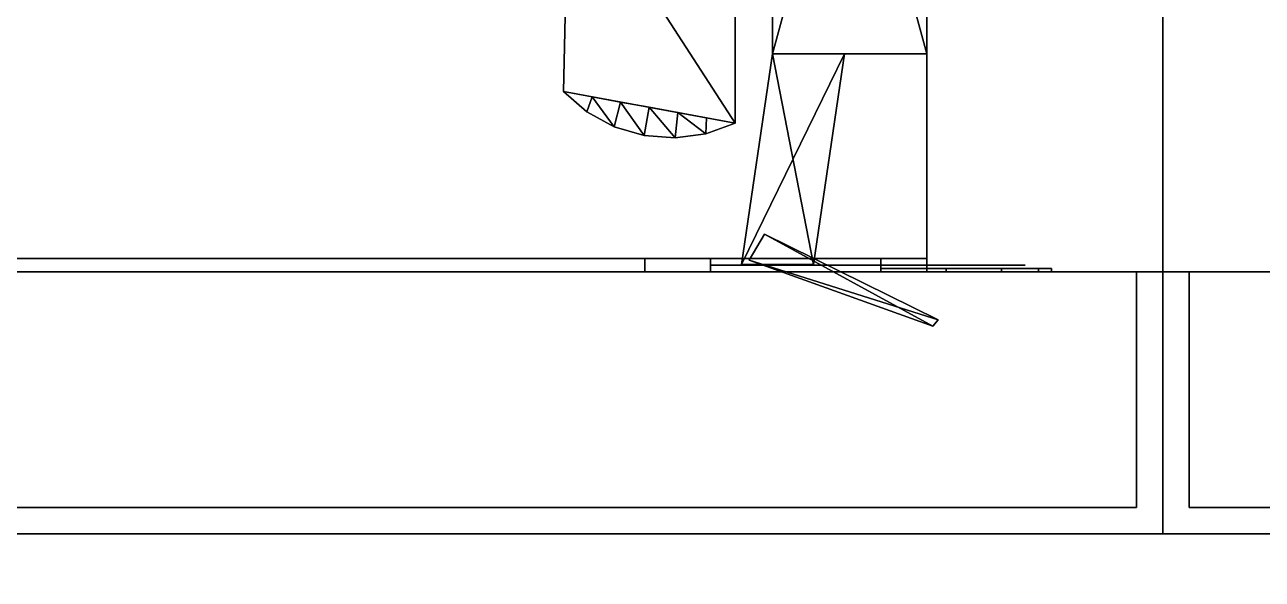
# Model space of a CAD drawing. Extents: x 0 to 3903, y -1756 to 0.
# Drawn here: x 2318.2 to 2412.6, y -741.5 to -699.2 of the extents above; entities that cross this region are included whole.
import ezdxf

# ---------------------------------------------------------------- set-up
doc = ezdxf.new("R2010")
doc.units = 0
for name, color, linetype in [('LAYER0', 7, 'CONTINUOUS'), ('LAYER1', 7, 'CONTINUOUS'), ('LAYER107', 7, 'CONTINUOUS'), ('LAYER108', 7, 'CONTINUOUS'), ('LAYER116', 253, 'CONTINUOUS'), ('LAYER117', 253, 'CONTINUOUS'), ('LAYER118', 28, 'CONTINUOUS'), ('LAYER119', 253, 'CONTINUOUS'), ('LAYER120', 253, 'CONTINUOUS'), ('LAYER121', 28, 'CONTINUOUS'), ('LAYER122', 8, 'CONTINUOUS'), ('LAYER145', 35, 'CONTINUOUS'), ('LAYER146', 35, 'CONTINUOUS'), ('LAYER148', 35, 'CONTINUOUS'), ('LAYER58', 7, 'CONTINUOUS'), ('LAYER81', 8, 'CONTINUOUS'), ('LAYER90', 7, 'CONTINUOUS')]:
    doc.layers.add(name, color=color, linetype=linetype)

msp = doc.modelspace()

# ---------------------------------------------------------------- linework, layer by layer
at = {"layer": 'LAYER0', "invisible_edges": 1}
for points in [[(3902.994, -18.002), (0.0042, -1756.002), (0.0042, -18.002), (3902.994, -18.002)], [(0.0042, -1756.002), (3902.994, -18.002), (3902.994, -1756.002), (0.0042, -1756.002)], [(3902.994, -1756.002, 5), (0.0042, -18.002, 5), (0.0042, -1756.002, 5), (3902.994, -1756.002, 5)], [(0.0042, -18.002, 5), (3902.994, -1756.002, 5), (3902.994, -18.002, 5), (0.0042, -18.002, 5)]]:
    msp.add_3dface(points, dxfattribs=at)
at = {"layer": 'LAYER107', "invisible_edges": 1}
for points in [[(2387, -168, 205.5), (1683, -718, 205.5), (1683, -168, 205.5), (2387, -168, 205.5)], [(1683, -718, 205.5), (2387, -168, 205.5), (2387, -718, 205.5), (1683, -718, 205.5)], [(2387, -718, 223.5), (1683, -168, 223.5), (1683, -718, 223.5), (2387, -718, 223.5)], [(1683, -168, 223.5), (2387, -718, 223.5), (2387, -168, 223.5), (1683, -168, 223.5)], [(2387, -168, 205.5), (2387, -718, 223.5), (2387, -718, 205.5), (2387, -168, 205.5)], [(2387, -718, 223.5), (2387, -168, 205.5), (2387, -168, 223.5), (2387, -718, 223.5)], [(2387, -718, 223.5), (1683, -718, 205.5), (2387, -718, 205.5), (2387, -718, 223.5)], [(1683, -718, 205.5), (2387, -718, 223.5), (1683, -718, 223.5), (1683, -718, 205.5)]]:
    msp.add_3dface(points, dxfattribs=at)
at = {"layer": 'LAYER108', "invisible_edges": 1}
for points in [[(2387, -637, 866), (1683, -717, 866), (1683, -637, 866), (2387, -637, 866)], [(1683, -717, 866), (2387, -637, 866), (2387, -717, 866), (1683, -717, 866)], [(2387, -717, 884), (1683, -637, 884), (1683, -717, 884), (2387, -717, 884)], [(1683, -637, 884), (2387, -717, 884), (2387, -637, 884), (1683, -637, 884)], [(2387, -637, 866), (2387, -717, 884), (2387, -717, 866), (2387, -637, 866)], [(2387, -717, 884), (2387, -637, 866), (2387, -637, 884), (2387, -717, 884)], [(2387, -717, 884), (1683, -717, 866), (2387, -717, 866), (2387, -717, 884)], [(1683, -717, 866), (2387, -717, 884), (1683, -717, 884), (1683, -717, 866)]]:
    msp.add_3dface(points, dxfattribs=at)
at = {"layer": 'LAYER116'}
for points in [[(2359.666, -687.011, 314.2), (2359.275, -704.2454, 314.2), (2372.375, -706.666, 314.2), (2359.666, -687.011, 314.2)], [(2359.275, -704.2454, 300.8), (2359.275, -704.2454, 314.2), (2359.666, -687.011, 314.2), (2359.275, -704.2454, 300.8)], [(2359.275, -704.2454, 300.8), (2359.666, -687.011, 314.2), (2359.666, -687.011, 300.8), (2359.275, -704.2454, 300.8)], [(2359.275, -704.2454, 300.8), (2359.666, -687.011, 300.8), (2372.375, -706.666, 300.8), (2359.275, -704.2454, 300.8)], [(2359.666, -687.011, 314.2), (2372.375, -706.666, 314.2), (2372.375, -687.011, 314.2), (2359.666, -687.011, 314.2)], [(2372.375, -706.666, 300.8), (2359.666, -687.011, 300.8), (2372.375, -687.011, 300.8), (2372.375, -706.666, 300.8)], [(2372.375, -706.666, 300.8), (2372.375, -687.011, 300.8), (2372.375, -706.666, 314.2), (2372.375, -706.666, 300.8)], [(2372.375, -706.666, 314.2), (2372.375, -687.011, 300.8), (2372.375, -687.011, 314.2), (2372.375, -706.666, 314.2)], [(2361.07, -705.7974, 300.8), (2361.07, -705.7974, 314.2), (2359.275, -704.2454, 314.2), (2361.07, -705.7974, 300.8)], [(2361.07, -705.7974, 300.8), (2359.275, -704.2454, 314.2), (2359.275, -704.2454, 300.8), (2361.07, -705.7974, 300.8)], [(2361.07, -705.7974, 314.2), (2361.458, -704.6487, 314.2), (2359.275, -704.2454, 314.2), (2361.07, -705.7974, 314.2)], [(2361.458, -704.6487, 300.8), (2361.07, -705.7974, 300.8), (2359.275, -704.2454, 300.8), (2361.458, -704.6487, 300.8)], [(2363.152, -706.937, 314.2), (2361.458, -704.6487, 314.2), (2361.07, -705.7974, 314.2), (2363.152, -706.937, 314.2)], [(2361.458, -704.6487, 300.8), (2363.152, -706.937, 300.8), (2361.07, -705.7974, 300.8), (2361.458, -704.6487, 300.8)], [(2363.152, -706.937, 314.2), (2363.642, -705.0522, 314.2), (2361.458, -704.6487, 314.2), (2363.152, -706.937, 314.2)], [(2363.642, -705.0522, 300.8), (2363.152, -706.937, 300.8), (2361.458, -704.6487, 300.8), (2363.642, -705.0522, 300.8)], [(2365.427, -707.6125, 314.2), (2363.642, -705.0522, 314.2), (2363.152, -706.937, 314.2), (2365.427, -707.6125, 314.2)], [(2363.642, -705.0522, 300.8), (2365.427, -707.6125, 300.8), (2363.152, -706.937, 300.8), (2363.642, -705.0522, 300.8)], [(2365.427, -707.6125, 314.2), (2365.825, -705.4556, 314.2), (2363.642, -705.0522, 314.2), (2365.427, -707.6125, 314.2)], [(2365.825, -705.4556, 300.8), (2365.427, -707.6125, 300.8), (2363.642, -705.0522, 300.8), (2365.825, -705.4556, 300.8)], [(2363.152, -706.937, 300.8), (2363.152, -706.937, 314.2), (2361.07, -705.7974, 314.2), (2363.152, -706.937, 300.8)], [(2363.152, -706.937, 300.8), (2361.07, -705.7974, 314.2), (2361.07, -705.7974, 300.8), (2363.152, -706.937, 300.8)], [(2367.792, -707.7944, 314.2), (2365.825, -705.4556, 314.2), (2365.427, -707.6125, 314.2), (2367.792, -707.7944, 314.2)], [(2365.825, -705.4556, 300.8), (2367.792, -707.7944, 300.8), (2365.427, -707.6125, 300.8), (2365.825, -705.4556, 300.8)], [(2367.792, -707.7944, 314.2), (2368.008, -705.8591, 314.2), (2365.825, -705.4556, 314.2), (2367.792, -707.7944, 314.2)], [(2368.008, -705.8591, 300.8), (2367.792, -707.7944, 300.8), (2365.825, -705.4556, 300.8), (2368.008, -705.8591, 300.8)], [(2370.144, -707.4741, 314.2), (2368.008, -705.8591, 314.2), (2367.792, -707.7944, 314.2), (2370.144, -707.4741, 314.2)], [(2368.008, -705.8591, 300.8), (2370.144, -707.4741, 300.8), (2367.792, -707.7944, 300.8), (2368.008, -705.8591, 300.8)], [(2370.144, -707.4741, 314.2), (2370.192, -706.2625, 314.2), (2368.008, -705.8591, 314.2), (2370.144, -707.4741, 314.2)], [(2370.192, -706.2625, 300.8), (2370.144, -707.4741, 300.8), (2368.008, -705.8591, 300.8), (2370.192, -706.2625, 300.8)], [(2365.427, -707.6125, 300.8), (2365.427, -707.6125, 314.2), (2363.152, -706.937, 314.2), (2365.427, -707.6125, 300.8)], [(2365.427, -707.6125, 300.8), (2363.152, -706.937, 314.2), (2363.152, -706.937, 300.8), (2365.427, -707.6125, 300.8)], [(2372.375, -706.666, 314.2), (2370.192, -706.2625, 314.2), (2370.144, -707.4741, 314.2), (2372.375, -706.666, 314.2)], [(2370.192, -706.2625, 300.8), (2372.375, -706.666, 300.8), (2370.144, -707.4741, 300.8), (2370.192, -706.2625, 300.8)], [(2372.375, -706.666, 300.8), (2372.375, -706.666, 314.2), (2370.144, -707.4741, 314.2), (2372.375, -706.666, 300.8)], [(2372.375, -706.666, 300.8), (2370.144, -707.4741, 314.2), (2370.144, -707.4741, 300.8), (2372.375, -706.666, 300.8)], [(2367.792, -707.7944, 300.8), (2367.792, -707.7944, 314.2), (2365.427, -707.6125, 314.2), (2367.792, -707.7944, 300.8)], [(2367.792, -707.7944, 300.8), (2365.427, -707.6125, 314.2), (2365.427, -707.6125, 300.8), (2367.792, -707.7944, 300.8)], [(2370.144, -707.4741, 300.8), (2370.144, -707.4741, 314.2), (2367.792, -707.7944, 314.2), (2370.144, -707.4741, 300.8)], [(2370.144, -707.4741, 300.8), (2367.792, -707.7944, 314.2), (2367.792, -707.7944, 300.8), (2370.144, -707.4741, 300.8)]]:
    msp.add_3dface(points, dxfattribs=at)
at = {"layer": 'LAYER117'}
for points in [[(2387, -701.3635, 301.5), (2375.22, -701.3635, 301.5), (2387, -658.1428, 301.5), (2387, -701.3635, 301.5)], [(2387, -658.1428, 301.5), (2375.22, -701.3635, 301.5), (2375.22, -658.1428, 301.5), (2387, -658.1428, 301.5)], [(2387, -658.1428, 313.5), (2375.22, -658.1428, 313.5), (2387, -701.3635, 313.5), (2387, -658.1428, 313.5)], [(2387, -701.3635, 313.5), (2375.22, -658.1428, 313.5), (2375.22, -701.3635, 313.5), (2387, -701.3635, 313.5)], [(2375.22, -701.3635, 301.5), (2375.22, -701.3635, 313.5), (2375.22, -658.1428, 301.5), (2375.22, -701.3635, 301.5)], [(2375.22, -658.1428, 301.5), (2375.22, -701.3635, 313.5), (2375.22, -658.1428, 313.5), (2375.22, -658.1428, 301.5)], [(2378.361, -717.4595, 301.5), (2372.864, -717.4595, 301.5), (2380.717, -701.3635, 301.5), (2378.361, -717.4595, 301.5)], [(2380.717, -701.3635, 301.5), (2372.864, -717.4595, 301.5), (2375.22, -701.3635, 301.5), (2380.717, -701.3635, 301.5)], [(2378.361, -717.4595, 313.5), (2375.22, -701.3635, 313.5), (2372.864, -717.4595, 313.5), (2378.361, -717.4595, 313.5)], [(2372.864, -717.4595, 301.5), (2372.864, -717.4595, 313.5), (2375.22, -701.3635, 301.5), (2372.864, -717.4595, 301.5)], [(2375.22, -701.3635, 301.5), (2372.864, -717.4595, 313.5), (2375.22, -701.3635, 313.5), (2375.22, -701.3635, 301.5)], [(2380.717, -701.3635, 313.5), (2375.22, -701.3635, 313.5), (2378.361, -717.4595, 313.5), (2380.717, -701.3635, 313.5)], [(2374.612, -715.1406, 302.4999), (2387.466, -722.1428, 302.4999), (2373.435, -717.1189, 302.4999), (2374.612, -715.1406, 302.4999)], [(2374.612, -715.1406, 312.4999), (2373.435, -717.1189, 312.4999), (2387.854, -721.6628, 312.4999), (2374.612, -715.1406, 312.4999)], [(2387.854, -721.6628, 302.4999), (2387.466, -722.1428, 302.4999), (2374.612, -715.1406, 302.4999), (2387.854, -721.6628, 302.4999)], [(2387.854, -721.6628, 312.4999), (2373.435, -717.1189, 312.4999), (2387.466, -722.1428, 312.4999), (2387.854, -721.6628, 312.4999)], [(2387.466, -722.1428, 302.4999), (2387.466, -722.1428, 312.4999), (2373.435, -717.1189, 302.4999), (2387.466, -722.1428, 302.4999)], [(2373.435, -717.1189, 302.4999), (2387.466, -722.1428, 312.4999), (2373.435, -717.1189, 312.4999), (2373.435, -717.1189, 302.4999)]]:
    msp.add_3dface(points, dxfattribs=at)
at = {"layer": 'LAYER118'}
for points in [[(2365.5, -717, 328.5), (2365.5, -718, 328.5), (2365.5, -717, 328.5)], [(2365.5, -717, 286.5), (2383.5, -717, 286.5), (2383.5, -717, 286.5), (2365.5, -717, 286.5)], [(2365.5, -717, 328.5), (2383.5, -717, 328.5), (2383.5, -717, 328.5), (2365.5, -717, 328.5)], [(2383.5, -717, 286.5), (2383.5, -718, 286.5), (2365.5, -718, 286.5), (2365.5, -717, 286.5)], [(2365.5, -718, 286.5), (2365.5, -718, 328.5), (2365.5, -717, 328.5), (2365.5, -717, 286.5)], [(2383.5, -717, 328.5), (2383.5, -718, 328.5), (2365.5, -718, 328.5), (2365.5, -717, 328.5)], [(2370.5, -717, 298.5), (2370.5, -718, 298.5), (2370.5, -718, 316.5), (2370.5, -717, 316.5)], [(2370.5, -717, 298.5), (2370.5, -718, 298.5), (2383.5, -718, 298.5), (2383.5, -717, 298.5)], [(2370.5, -717, 316.5), (2370.5, -718, 316.5), (2383.5, -718, 316.5), (2383.5, -717, 316.5)], [(2383.5, -717, 298.5), (2383.5, -718, 298.5), (2383.5, -718, 286.5), (2383.5, -717, 286.5)], [(2383.5, -717, 316.5), (2383.5, -718, 316.5), (2383.5, -718, 328.5), (2383.5, -717, 328.5)], [(2365.5, -718, 286.5), (2383.5, -718, 286.5), (2383.5, -718, 328.5), (2365.5, -718, 328.5)], [(2370.5, -718, 298.5), (2370.5, -718, 316.5), (2370.5, -718, 298.5)], [(2383.5, -718, 298.5), (2383.5, -718, 286.5), (2383.5, -718, 298.5)], [(2383.5, -718, 316.5), (2383.5, -718, 328.5), (2383.5, -718, 316.5)]]:
    msp.add_3dface(points, dxfattribs=at)
for points, invisible_edges in [([(2365.5, -717, 328.5), (2365.5, -717, 286.5), (2370.5, -717, 298.5), (2370.5, -717, 316.5)], 10), ([(2365.5, -717, 286.5), (2370.5, -717, 298.5), (2383.5, -717, 298.5), (2383.5, -717, 286.5)], 1), ([(2365.5, -717, 328.5), (2370.5, -717, 316.5), (2383.5, -717, 316.5), (2383.5, -717, 328.5)], 1), ([(2383.5, -717.5, 316.5), (2383.5, -717.5, 298.5), (2370.5, -717.5, 298.5), (2370.5, -717.5, 316.5)], 1), ([(2387.709, -717.5, 312.8167), (2387.5, -717.5, 302), (2383.5, -717.5, 298.5), (2383.5, -717.5, 316.5)], 5), ([(2383.5, -717.75, 294.5), (2388.475, -717.75, 295.4896), (2387.5, -717.75, 302), (2383.5, -717.75, 298.5)], 2), ([(2388.475, -717.75, 319.5104), (2383.5, -717.75, 320.5), (2383.5, -717.75, 316.5), (2387.5, -717.75, 313)], 8), ([(2394.5, -717.5, 313), (2394.5, -717.5, 302), (2387.5, -717.5, 302), (2387.709, -717.5, 312.8167)], 4), ([(2388.475, -717.75, 295.4896), (2392.692, -717.75, 298.3076), (2391, -717.75, 302), (2387.5, -717.75, 302)], 10), ([(2392.692, -717.75, 316.6924), (2388.475, -717.75, 319.5104), (2387.5, -717.75, 313), (2391, -717.75, 313)], 10), ([(2392.692, -717.75, 298.3076), (2395.51, -717.75, 302.5251), (2394.5, -717.75, 302), (2391, -717.75, 302)], 10), ([(2395.51, -717.75, 312.4749), (2392.692, -717.75, 316.6924), (2391, -717.75, 313), (2394.5, -717.75, 313)], 10), ([(2395.51, -717.75, 302.5251), (2396.5, -717.75, 307.5), (2394.5, -717.75, 307.5), (2394.5, -717.75, 302)], 10), ([(2396.5, -717.75, 307.5), (2395.51, -717.75, 312.4749), (2394.5, -717.75, 313), (2394.5, -717.75, 307.5)], 10)]:
    msp.add_3dface(points, dxfattribs=dict(at, invisible_edges=invisible_edges))
at = {"layer": 'LAYER119'}
for points in [[(2359.666, -687.011, 788.2), (2359.275, -704.2454, 788.2), (2372.375, -706.666, 788.2), (2359.666, -687.011, 788.2)], [(2359.275, -704.2454, 774.8), (2359.275, -704.2454, 788.2), (2359.666, -687.011, 788.2), (2359.275, -704.2454, 774.8)], [(2359.275, -704.2454, 774.8), (2359.666, -687.011, 788.2), (2359.666, -687.011, 774.8), (2359.275, -704.2454, 774.8)], [(2359.275, -704.2454, 774.8), (2359.666, -687.011, 774.8), (2372.375, -706.666, 774.8), (2359.275, -704.2454, 774.8)], [(2359.666, -687.011, 788.2), (2372.375, -706.666, 788.2), (2372.375, -687.011, 788.2), (2359.666, -687.011, 788.2)], [(2372.375, -706.666, 774.8), (2359.666, -687.011, 774.8), (2372.375, -687.011, 774.8), (2372.375, -706.666, 774.8)], [(2372.375, -706.666, 774.8), (2372.375, -687.011, 774.8), (2372.375, -706.666, 788.2), (2372.375, -706.666, 774.8)], [(2372.375, -706.666, 788.2), (2372.375, -687.011, 774.8), (2372.375, -687.011, 788.2), (2372.375, -706.666, 788.2)], [(2361.07, -705.7974, 774.8), (2361.07, -705.7974, 788.2), (2359.275, -704.2454, 788.2), (2361.07, -705.7974, 774.8)], [(2361.07, -705.7974, 774.8), (2359.275, -704.2454, 788.2), (2359.275, -704.2454, 774.8), (2361.07, -705.7974, 774.8)], [(2361.07, -705.7974, 788.2), (2361.458, -704.6487, 788.2), (2359.275, -704.2454, 788.2), (2361.07, -705.7974, 788.2)], [(2361.458, -704.6487, 774.8), (2361.07, -705.7974, 774.8), (2359.275, -704.2454, 774.8), (2361.458, -704.6487, 774.8)], [(2363.152, -706.937, 788.2), (2361.458, -704.6487, 788.2), (2361.07, -705.7974, 788.2), (2363.152, -706.937, 788.2)], [(2361.458, -704.6487, 774.8), (2363.152, -706.937, 774.8), (2361.07, -705.7974, 774.8), (2361.458, -704.6487, 774.8)], [(2363.152, -706.937, 788.2), (2363.642, -705.0522, 788.2), (2361.458, -704.6487, 788.2), (2363.152, -706.937, 788.2)], [(2363.642, -705.0522, 774.8), (2363.152, -706.937, 774.8), (2361.458, -704.6487, 774.8), (2363.642, -705.0522, 774.8)], [(2365.427, -707.6125, 788.2), (2363.642, -705.0522, 788.2), (2363.152, -706.937, 788.2), (2365.427, -707.6125, 788.2)], [(2363.642, -705.0522, 774.8), (2365.427, -707.6125, 774.8), (2363.152, -706.937, 774.8), (2363.642, -705.0522, 774.8)], [(2365.427, -707.6125, 788.2), (2365.825, -705.4556, 788.2), (2363.642, -705.0522, 788.2), (2365.427, -707.6125, 788.2)], [(2365.825, -705.4556, 774.8), (2365.427, -707.6125, 774.8), (2363.642, -705.0522, 774.8), (2365.825, -705.4556, 774.8)], [(2363.152, -706.937, 774.8), (2363.152, -706.937, 788.2), (2361.07, -705.7974, 788.2), (2363.152, -706.937, 774.8)], [(2363.152, -706.937, 774.8), (2361.07, -705.7974, 788.2), (2361.07, -705.7974, 774.8), (2363.152, -706.937, 774.8)], [(2367.792, -707.7944, 788.2), (2365.825, -705.4556, 788.2), (2365.427, -707.6125, 788.2), (2367.792, -707.7944, 788.2)], [(2365.825, -705.4556, 774.8), (2367.792, -707.7944, 774.8), (2365.427, -707.6125, 774.8), (2365.825, -705.4556, 774.8)], [(2367.792, -707.7944, 788.2), (2368.008, -705.8591, 788.2), (2365.825, -705.4556, 788.2), (2367.792, -707.7944, 788.2)], [(2368.008, -705.8591, 774.8), (2367.792, -707.7944, 774.8), (2365.825, -705.4556, 774.8), (2368.008, -705.8591, 774.8)], [(2370.144, -707.4741, 788.2), (2368.008, -705.8591, 788.2), (2367.792, -707.7944, 788.2), (2370.144, -707.4741, 788.2)], [(2368.008, -705.8591, 774.8), (2370.144, -707.4741, 774.8), (2367.792, -707.7944, 774.8), (2368.008, -705.8591, 774.8)], [(2370.144, -707.4741, 788.2), (2370.192, -706.2625, 788.2), (2368.008, -705.8591, 788.2), (2370.144, -707.4741, 788.2)], [(2370.192, -706.2625, 774.8), (2370.144, -707.4741, 774.8), (2368.008, -705.8591, 774.8), (2370.192, -706.2625, 774.8)], [(2365.427, -707.6125, 774.8), (2365.427, -707.6125, 788.2), (2363.152, -706.937, 788.2), (2365.427, -707.6125, 774.8)], [(2365.427, -707.6125, 774.8), (2363.152, -706.937, 788.2), (2363.152, -706.937, 774.8), (2365.427, -707.6125, 774.8)], [(2372.375, -706.666, 788.2), (2370.192, -706.2625, 788.2), (2370.144, -707.4741, 788.2), (2372.375, -706.666, 788.2)], [(2370.192, -706.2625, 774.8), (2372.375, -706.666, 774.8), (2370.144, -707.4741, 774.8), (2370.192, -706.2625, 774.8)], [(2372.375, -706.666, 774.8), (2372.375, -706.666, 788.2), (2370.144, -707.4741, 788.2), (2372.375, -706.666, 774.8)], [(2372.375, -706.666, 774.8), (2370.144, -707.4741, 788.2), (2370.144, -707.4741, 774.8), (2372.375, -706.666, 774.8)], [(2367.792, -707.7944, 774.8), (2367.792, -707.7944, 788.2), (2365.427, -707.6125, 788.2), (2367.792, -707.7944, 774.8)], [(2367.792, -707.7944, 774.8), (2365.427, -707.6125, 788.2), (2365.427, -707.6125, 774.8), (2367.792, -707.7944, 774.8)], [(2370.144, -707.4741, 774.8), (2370.144, -707.4741, 788.2), (2367.792, -707.7944, 788.2), (2370.144, -707.4741, 774.8)], [(2370.144, -707.4741, 774.8), (2367.792, -707.7944, 788.2), (2367.792, -707.7944, 774.8), (2370.144, -707.4741, 774.8)]]:
    msp.add_3dface(points, dxfattribs=at)
at = {"layer": 'LAYER120'}
for points in [[(2387, -701.3635, 775.5), (2375.22, -701.3635, 775.5), (2387, -658.1428, 775.5), (2387, -701.3635, 775.5)], [(2387, -658.1428, 775.5), (2375.22, -701.3635, 775.5), (2375.22, -658.1428, 775.5), (2387, -658.1428, 775.5)], [(2387, -658.1428, 787.5), (2375.22, -658.1428, 787.5), (2387, -701.3635, 787.5), (2387, -658.1428, 787.5)], [(2387, -701.3635, 787.5), (2375.22, -658.1428, 787.5), (2375.22, -701.3635, 787.5), (2387, -701.3635, 787.5)], [(2375.22, -701.3635, 775.5), (2375.22, -701.3635, 787.5), (2375.22, -658.1428, 775.5), (2375.22, -701.3635, 775.5)], [(2375.22, -658.1428, 775.5), (2375.22, -701.3635, 787.5), (2375.22, -658.1428, 787.5), (2375.22, -658.1428, 775.5)], [(2378.361, -717.4595, 775.5), (2372.864, -717.4595, 775.5), (2380.717, -701.3635, 775.5), (2378.361, -717.4595, 775.5)], [(2380.717, -701.3635, 775.5), (2372.864, -717.4595, 775.5), (2375.22, -701.3635, 775.5), (2380.717, -701.3635, 775.5)], [(2378.361, -717.4595, 787.5), (2375.22, -701.3635, 787.5), (2372.864, -717.4595, 787.5), (2378.361, -717.4595, 787.5)], [(2372.864, -717.4595, 775.5), (2372.864, -717.4595, 787.5), (2375.22, -701.3635, 775.5), (2372.864, -717.4595, 775.5)], [(2375.22, -701.3635, 775.5), (2372.864, -717.4595, 787.5), (2375.22, -701.3635, 787.5), (2375.22, -701.3635, 775.5)], [(2380.717, -701.3635, 787.5), (2375.22, -701.3635, 787.5), (2378.361, -717.4595, 787.5), (2380.717, -701.3635, 787.5)], [(2374.612, -715.1406, 776.4999), (2387.466, -722.1428, 776.4999), (2373.435, -717.1189, 776.4999), (2374.612, -715.1406, 776.4999)], [(2374.612, -715.1406, 786.4999), (2373.435, -717.1189, 786.4999), (2387.854, -721.6628, 786.4999), (2374.612, -715.1406, 786.4999)], [(2387.854, -721.6628, 776.4999), (2387.466, -722.1428, 776.4999), (2374.612, -715.1406, 776.4999), (2387.854, -721.6628, 776.4999)], [(2387.854, -721.6628, 786.4999), (2373.435, -717.1189, 786.4999), (2387.466, -722.1428, 786.4999), (2387.854, -721.6628, 786.4999)], [(2387.466, -722.1428, 776.4999), (2387.466, -722.1428, 786.4999), (2373.435, -717.1189, 776.4999), (2387.466, -722.1428, 776.4999)], [(2373.435, -717.1189, 776.4999), (2387.466, -722.1428, 786.4999), (2373.435, -717.1189, 786.4999), (2373.435, -717.1189, 776.4999)]]:
    msp.add_3dface(points, dxfattribs=at)
at = {"layer": 'LAYER121'}
for points in [[(2365.5, -717, 802.5), (2365.5, -718, 802.5), (2365.5, -717, 802.5)], [(2365.5, -717, 760.5), (2383.5, -717, 760.5), (2383.5, -717, 760.5), (2365.5, -717, 760.5)], [(2365.5, -717, 802.5), (2383.5, -717, 802.5), (2383.5, -717, 802.5), (2365.5, -717, 802.5)], [(2383.5, -717, 760.5), (2383.5, -718, 760.5), (2365.5, -718, 760.5), (2365.5, -717, 760.5)], [(2365.5, -718, 760.5), (2365.5, -718, 802.5), (2365.5, -717, 802.5), (2365.5, -717, 760.5)], [(2383.5, -717, 802.5), (2383.5, -718, 802.5), (2365.5, -718, 802.5), (2365.5, -717, 802.5)], [(2370.5, -717, 772.5), (2370.5, -718, 772.5), (2370.5, -718, 790.5), (2370.5, -717, 790.5)], [(2370.5, -717, 772.5), (2370.5, -718, 772.5), (2383.5, -718, 772.5), (2383.5, -717, 772.5)], [(2370.5, -717, 790.5), (2370.5, -718, 790.5), (2383.5, -718, 790.5), (2383.5, -717, 790.5)], [(2383.5, -717, 772.5), (2383.5, -718, 772.5), (2383.5, -718, 760.5), (2383.5, -717, 760.5)], [(2383.5, -717, 790.5), (2383.5, -718, 790.5), (2383.5, -718, 802.5), (2383.5, -717, 802.5)], [(2365.5, -718, 760.5), (2383.5, -718, 760.5), (2383.5, -718, 802.5), (2365.5, -718, 802.5)], [(2370.5, -718, 772.5), (2370.5, -718, 790.5), (2370.5, -718, 772.5)], [(2383.5, -718, 772.5), (2383.5, -718, 760.5), (2383.5, -718, 772.5)], [(2383.5, -718, 790.5), (2383.5, -718, 802.5), (2383.5, -718, 790.5)]]:
    msp.add_3dface(points, dxfattribs=at)
for points, invisible_edges in [([(2365.5, -717, 802.5), (2365.5, -717, 760.5), (2370.5, -717, 772.5), (2370.5, -717, 790.5)], 10), ([(2365.5, -717, 760.5), (2370.5, -717, 772.5), (2383.5, -717, 772.5), (2383.5, -717, 760.5)], 1), ([(2365.5, -717, 802.5), (2370.5, -717, 790.5), (2383.5, -717, 790.5), (2383.5, -717, 802.5)], 1), ([(2383.5, -717.5, 790.5), (2383.5, -717.5, 772.5), (2370.5, -717.5, 772.5), (2370.5, -717.5, 790.5)], 1), ([(2387.709, -717.5, 786.8167), (2387.5, -717.5, 776), (2383.5, -717.5, 772.5), (2383.5, -717.5, 790.5)], 5), ([(2383.5, -717.75, 768.5), (2388.475, -717.75, 769.4896), (2387.5, -717.75, 776), (2383.5, -717.75, 772.5)], 2), ([(2388.475, -717.75, 793.5104), (2383.5, -717.75, 794.5), (2383.5, -717.75, 790.5), (2387.5, -717.75, 787)], 8), ([(2394.5, -717.5, 787), (2394.5, -717.5, 776), (2387.5, -717.5, 776), (2387.709, -717.5, 786.8167)], 4), ([(2388.475, -717.75, 769.4896), (2392.692, -717.75, 772.3076), (2391, -717.75, 776), (2387.5, -717.75, 776)], 10), ([(2392.692, -717.75, 790.6924), (2388.475, -717.75, 793.5104), (2387.5, -717.75, 787), (2391, -717.75, 787)], 10), ([(2392.692, -717.75, 772.3076), (2395.51, -717.75, 776.5251), (2394.5, -717.75, 776), (2391, -717.75, 776)], 10), ([(2395.51, -717.75, 786.4749), (2392.692, -717.75, 790.6924), (2391, -717.75, 787), (2394.5, -717.75, 787)], 10), ([(2395.51, -717.75, 776.5251), (2396.5, -717.75, 781.5), (2394.5, -717.75, 781.5), (2394.5, -717.75, 776)], 10), ([(2396.5, -717.75, 781.5), (2395.51, -717.75, 786.4749), (2394.5, -717.75, 787), (2394.5, -717.75, 781.5)], 10)]:
    msp.add_3dface(points, dxfattribs=dict(at, invisible_edges=invisible_edges))
at = {"layer": 'LAYER122', "invisible_edges": 1}
for points in [[(2036.5, -718, 881.5), (2403, -718, 207.5), (2036.5, -718, 207.5), (2036.5, -718, 881.5)], [(2403, -718, 207.5), (2036.5, -718, 881.5), (2403, -718, 881.5), (2403, -718, 207.5)], [(2036.5, -736, 207.5), (2403, -718, 207.5), (2403, -736, 207.5), (2036.5, -736, 207.5)], [(2403, -718, 207.5), (2036.5, -736, 207.5), (2036.5, -718, 207.5), (2403, -718, 207.5)], [(2036.5, -718, 881.5), (2403, -736, 881.5), (2403, -718, 881.5), (2036.5, -718, 881.5)], [(2403, -736, 881.5), (2036.5, -718, 881.5), (2036.5, -736, 881.5), (2403, -736, 881.5)], [(2403, -736, 881.5), (2403, -718, 207.5), (2403, -718, 881.5), (2403, -736, 881.5)], [(2403, -718, 207.5), (2403, -736, 881.5), (2403, -736, 207.5), (2403, -718, 207.5)], [(2403, -736, 881.5), (2036.5, -736, 207.5), (2403, -736, 207.5), (2403, -736, 881.5)], [(2036.5, -736, 207.5), (2403, -736, 881.5), (2036.5, -736, 881.5), (2036.5, -736, 207.5)]]:
    msp.add_3dface(points, dxfattribs=at)
at = {"layer": 'LAYER145'}
for points, invisible_edges in [([(2405, -168, 885), (2504.26, -310.6499, 885), (2405, -738, 885), (2405, -168, 885)], 3), ([(2504.26, -310.6499, 910), (2405, -168, 910), (2405, -738, 910), (2504.26, -310.6499, 910)], 5), ([(2405, -738, 910), (2405, -168, 885), (2405, -738, 885), (2405, -738, 910)], 1), ([(2405, -168, 885), (2405, -738, 910), (2405, -168, 910), (2405, -168, 885)], 1), ([(2405, -738, 885), (2504.26, -310.6499, 885), (2500, -343, 885), (2405, -738, 885)], 5), ([(2504.26, -310.6499, 910), (2405, -738, 910), (2500, -343, 910), (2504.26, -310.6499, 910)], 3), ([(2405, -738, 885), (2500, -343, 885), (2500, -543, 885), (2405, -738, 885)], 5), ([(2500, -343, 910), (2405, -738, 910), (2500, -543, 910), (2500, -343, 910)], 3), ([(2405, -738, 885), (2500, -543, 885), (2504.26, -575.3501, 885), (2405, -738, 885)], 5), ([(2500, -543, 910), (2405, -738, 910), (2504.26, -575.3501, 910), (2500, -543, 910)], 3), ([(2405, -738, 885), (2504.26, -575.3501, 885), (2516.75, -605.5, 885), (2405, -738, 885)], 5), ([(2504.26, -575.3501, 910), (2405, -738, 910), (2516.75, -605.5, 910), (2504.26, -575.3501, 910)], 3), ([(2405, -738, 885), (2516.75, -605.5, 885), (2536.61, -631.3899, 885), (2405, -738, 885)], 5), ([(2516.75, -605.5, 910), (2405, -738, 910), (2536.61, -631.3899, 910), (2516.75, -605.5, 910)], 3), ([(2405, -738, 885), (2536.61, -631.3899, 885), (2562.5, -651.25, 885), (2405, -738, 885)], 5), ([(2536.61, -631.3899, 910), (2405, -738, 910), (2562.5, -651.25, 910), (2536.61, -631.3899, 910)], 3), ([(2405, -738, 885), (2562.5, -651.25, 885), (2592.65, -663.74, 885), (2405, -738, 885)], 5), ([(2562.5, -651.25, 910), (2405, -738, 910), (2592.65, -663.74, 910), (2562.5, -651.25, 910)], 3), ([(2405, -738, 885), (2592.65, -663.74, 885), (2625, -668, 885), (2405, -738, 885)], 5), ([(2592.65, -663.74, 910), (2405, -738, 910), (2625, -668, 910), (2592.65, -663.74, 910)], 3), ([(2405, -738, 885), (2625, -668, 885), (3753, -738, 885), (2405, -738, 885)], 3), ([(3753, -738, 910), (2925, -668, 910), (2405, -738, 910), (3753, -738, 910)], 3), ([(2625, -668, 910), (2405, -738, 910), (2925, -668, 910), (2625, -668, 910)], 3), ([(3753, -738, 885), (2405, -738, 910), (2405, -738, 885), (3753, -738, 885)], 1), ([(2405, -738, 910), (3753, -738, 885), (3753, -738, 910), (2405, -738, 910)], 1)]:
    msp.add_3dface(points, dxfattribs=dict(at, invisible_edges=invisible_edges))
at = {"layer": 'LAYER146'}
for points, invisible_edges in [([(2405, -168, 910), (2423, -186, 910), (2405, -738, 910), (2405, -168, 910)], 3), ([(2405, -738, 910), (2405, -168, 930), (2405, -168, 910), (2405, -738, 910)], 1), ([(2405, -168, 930), (2405, -738, 910), (2405, -738, 930), (2405, -168, 930)], 1), ([(2423, -186, 930), (2405, -168, 930), (2423, -720, 930), (2423, -186, 930)], 3), ([(2405, -738, 930), (2423, -720, 930), (2405, -168, 930), (2405, -738, 930)], 3), ([(2423, -720, 910), (2405, -738, 910), (2423, -186, 910), (2423, -720, 910)], 3), ([(3735, -720, 910), (3753, -738, 910), (2405, -738, 910), (3735, -720, 910)], 5), ([(3735, -720, 910), (2405, -738, 910), (2423, -720, 910), (3735, -720, 910)], 3), ([(3753, -738, 930), (3735, -720, 930), (2405, -738, 930), (3753, -738, 930)], 3), ([(2405, -738, 930), (3735, -720, 930), (2423, -720, 930), (2405, -738, 930)], 5), ([(3753, -738, 930), (2405, -738, 910), (3753, -738, 910), (3753, -738, 930)], 1), ([(2405, -738, 910), (3753, -738, 930), (2405, -738, 930), (2405, -738, 910)], 1)]:
    msp.add_3dface(points, dxfattribs=dict(at, invisible_edges=invisible_edges))
at = {"layer": 'LAYER148'}
for points, invisible_edges in [([(870.0003, -232.001, 885), (2405, -168.001, 885), (2405, -738.001, 885), (870.0003, -232.001, 885)], 5), ([(2405, -168.001, 930), (870.0003, -232.001, 930), (2405, -738.001, 930), (2405, -168.001, 930)], 3), ([(2405, -168.001, 930), (2405, -738.001, 885), (2405, -168.001, 885), (2405, -168.001, 930)], 1), ([(2405, -738.001, 885), (2405, -168.001, 930), (2405, -738.001, 930), (2405, -738.001, 885)], 1), ([(870.0003, -232.001, 885), (2405, -738.001, 885), (870.0003, -692.001, 885), (870.0003, -232.001, 885)], 3), ([(2405, -738.001, 930), (870.0003, -232.001, 930), (870.0003, -692.001, 930), (2405, -738.001, 930)], 5), ([(155.0002, -738.001, 885), (240.0003, -692.001, 885), (2405, -738.001, 885), (155.0002, -738.001, 885)], 3), ([(2405, -738.001, 930), (870.0003, -692.001, 930), (155.0002, -738.001, 930), (2405, -738.001, 930)], 3), ([(870.0003, -692.001, 885), (2405, -738.001, 885), (240.0003, -692.001, 885), (870.0003, -692.001, 885)], 3), ([(2405, -738.001, 885), (155.0002, -738.001, 930), (155.0002, -738.001, 885), (2405, -738.001, 885)], 1), ([(155.0002, -738.001, 930), (2405, -738.001, 885), (2405, -738.001, 930), (155.0002, -738.001, 930)], 1)]:
    msp.add_3dface(points, dxfattribs=dict(at, invisible_edges=invisible_edges))
at = {"layer": 'LAYER58', "invisible_edges": 1}
for points in [[(2405, -168, 204.5), (2423, -718, 204.5), (2405, -718, 204.5), (2405, -168, 204.5)], [(2423, -718, 204.5), (2405, -168, 204.5), (2423, -168, 204.5), (2423, -718, 204.5)], [(2423, -168, 884.5), (2405, -718, 884.5), (2423, -718, 884.5), (2423, -168, 884.5)], [(2405, -718, 884.5), (2423, -168, 884.5), (2405, -168, 884.5), (2405, -718, 884.5)], [(2405, -718, 884.5), (2405, -168, 204.5), (2405, -718, 204.5), (2405, -718, 884.5)], [(2405, -168, 204.5), (2405, -718, 884.5), (2405, -168, 884.5), (2405, -168, 204.5)], [(2405, -718, 884.5), (2423, -718, 204.5), (2423, -718, 884.5), (2405, -718, 884.5)], [(2423, -718, 204.5), (2405, -718, 884.5), (2405, -718, 204.5), (2423, -718, 204.5)]]:
    msp.add_3dface(points, dxfattribs=at)
at = {"layer": 'LAYER81', "invisible_edges": 1}
for points in [[(2768.5, -718, 207.5), (2407, -718, 881.5), (2768.5, -718, 881.5), (2768.5, -718, 207.5)], [(2407, -718, 881.5), (2768.5, -718, 207.5), (2407, -718, 207.5), (2407, -718, 881.5)], [(2768.5, -718, 207.5), (2407, -736, 207.5), (2407, -718, 207.5), (2768.5, -718, 207.5)], [(2407, -736, 207.5), (2768.5, -718, 207.5), (2768.5, -736, 207.5), (2407, -736, 207.5)], [(2407, -736, 207.5), (2407, -718, 881.5), (2407, -718, 207.5), (2407, -736, 207.5)], [(2407, -718, 881.5), (2407, -736, 207.5), (2407, -736, 881.5), (2407, -718, 881.5)], [(2768.5, -736, 881.5), (2407, -718, 881.5), (2407, -736, 881.5), (2768.5, -736, 881.5)], [(2407, -718, 881.5), (2768.5, -736, 881.5), (2768.5, -718, 881.5), (2407, -718, 881.5)], [(2407, -736, 207.5), (2768.5, -736, 881.5), (2407, -736, 881.5), (2407, -736, 207.5)], [(2768.5, -736, 881.5), (2407, -736, 207.5), (2768.5, -736, 207.5), (2768.5, -736, 881.5)]]:
    msp.add_3dface(points, dxfattribs=at)
at = {"layer": 'LAYER90', "invisible_edges": 1}
for points in [[(2387, -168, 204.5), (2387, -718, 884.5), (2387, -168, 884.5), (2387, -168, 204.5)], [(2387, -718, 884.5), (2387, -168, 204.5), (2387, -718, 204.5), (2387, -718, 884.5)], [(2387, -168, 204.5), (2405, -718, 204.5), (2387, -718, 204.5), (2387, -168, 204.5)], [(2405, -718, 204.5), (2387, -168, 204.5), (2405, -168, 204.5), (2405, -718, 204.5)], [(2405, -168, 884.5), (2387, -718, 884.5), (2405, -718, 884.5), (2405, -168, 884.5)], [(2387, -718, 884.5), (2405, -168, 884.5), (2387, -168, 884.5), (2387, -718, 884.5)], [(2405, -718, 204.5), (2405, -168, 884.5), (2405, -718, 884.5), (2405, -718, 204.5)], [(2405, -168, 884.5), (2405, -718, 204.5), (2405, -168, 204.5), (2405, -168, 884.5)], [(2405, -718, 204.5), (2387, -718, 884.5), (2387, -718, 204.5), (2405, -718, 204.5)], [(2387, -718, 884.5), (2405, -718, 204.5), (2405, -718, 884.5), (2387, -718, 884.5)]]:
    msp.add_3dface(points, dxfattribs=at)

# ---------------------------------------------------------------- meshes
at = {"layer": 'LAYER1'}
mesh = msp.add_polymesh((5, 2), dxfattribs=at)
for k, corner in enumerate([(150.0001, -168.0002, 2955), (150.0001, -1606, 2955), (3752.999, -168.0002, 2955), (150.0001, -168.0002, 2955), (3752.999, -1606, 2955), (3752.999, -168.0002, 2955), (150, -1606, 2955), (3752.999, -1606, 2955), (0, -1756, 2955), (3902.999, -1756, 2955)]):
    mesh.set_mesh_vertex(divmod(k, 2), corner)
at = {"layer": 'LAYER118'}
mesh = msp.add_polymesh((2, 9), dxfattribs=at)
for k, corner in enumerate([(2383.5, -717.75, 294.5), (2388.475, -717.75, 295.4896), (2392.692, -717.75, 298.3076), (2395.51, -717.75, 302.5251), (2396.5, -717.75, 307.5), (2395.51, -717.75, 312.4749), (2392.692, -717.75, 316.6924), (2388.475, -717.75, 319.5104), (2383.5, -717.75, 320.5), (2383.5, -718, 294.5), (2388.475, -718, 295.4896), (2392.692, -718, 298.3076), (2395.51, -718, 302.5251), (2396.5, -718, 307.5), (2395.51, -718, 312.4749), (2392.692, -718, 316.6924), (2388.475, -718, 319.5104), (2383.5, -718, 320.5)]):
    mesh.set_mesh_vertex(divmod(k, 9), corner)
at = {"layer": 'LAYER121'}
mesh = msp.add_polymesh((2, 9), dxfattribs=at)
for k, corner in enumerate([(2383.5, -717.75, 768.5), (2388.475, -717.75, 769.4896), (2392.692, -717.75, 772.3076), (2395.51, -717.75, 776.5251), (2396.5, -717.75, 781.5), (2395.51, -717.75, 786.4749), (2392.692, -717.75, 790.6924), (2388.475, -717.75, 793.5104), (2383.5, -717.75, 794.5), (2383.5, -718, 768.5), (2388.475, -718, 769.4896), (2392.692, -718, 772.3076), (2395.51, -718, 776.5251), (2396.5, -718, 781.5), (2395.51, -718, 786.4749), (2392.692, -718, 790.6924), (2388.475, -718, 793.5104), (2383.5, -718, 794.5)]):
    mesh.set_mesh_vertex(divmod(k, 9), corner)

doc.saveas('drawing.dxf')
